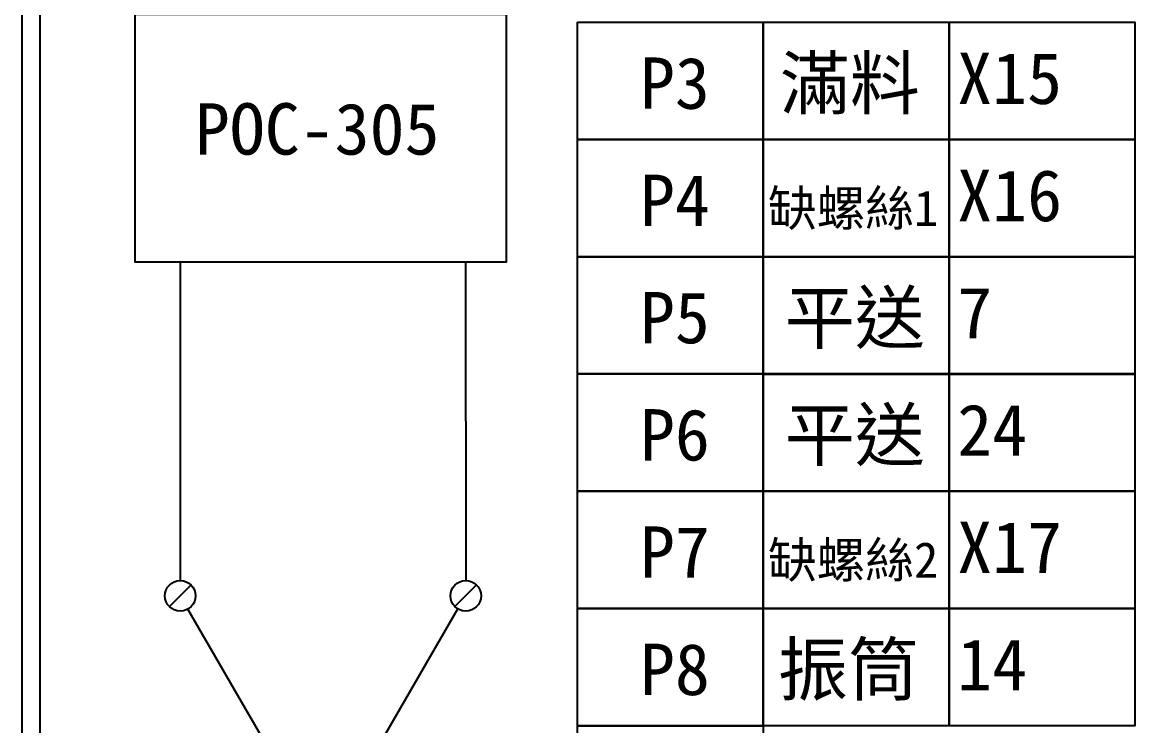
# Model space of a CAD drawing. Extents: x 10 to 297, y 3 to 207.
# Drawn here: x 10 to 87.9, y 47.2 to 96.5 of the extents above; entities that cross this region are included whole.
import ezdxf

# ---------------------------------------------------------------- set-up
doc = ezdxf.new("R2010")
doc.units = 0
doc.layers.get('0').update_dxf_attribs({"linetype": 'CONTINUOUS'})
doc.layers.add('圖框層', color=7, linetype='CONTINUOUS')
doc.layers.add('標尺寸層', color=3, linetype='CONTINUOUS')
doc.styles.add('STSL', font='kaiu.ttf')

msp = doc.modelspace()

# ---------------------------------------------------------------- linework, layer by layer
for p, q in [((21.062, 79.652), (21.07, 57.36)), ((41.062, 79.652), (41.07, 57.36)), ((21.828, 57.047), (20.313, 55.532)), ((41.828, 57.047), (40.313, 55.532)), ((27.059, 45.917), (21.606, 55.362)), ((35.059, 45.917), (40.518, 55.372))]:
    msp.add_line(p, q)
for centre in [(21.07, 56.289), (41.07, 56.289)]:
    msp.add_circle(centre, 1.071)
at = {"layer": '圖框層', "color": 7}
for p, q in [((10, 3), (10, 206.969)), ((11.25, 4.25), (11.25, 205.719))]:
    msp.add_line(p, q, dxfattribs=at)
at = {"layer": '標尺寸層', "color": 7}
for points in [[(17.91, 97.029), (43.903, 97.029), (43.903, 79.652), (17.91, 79.652)], [(48.904, 96.452), (61.916, 96.452), (61.916, 88.242), (48.904, 88.242)], [(61.916, 96.451), (74.928, 96.451), (74.928, 88.242), (61.916, 88.242)], [(74.928, 96.451), (87.94, 96.451), (87.94, 88.242), (74.928, 88.242)], [(48.904, 88.242), (61.916, 88.242), (61.916, 80.032), (48.904, 80.032)], [(61.916, 88.241), (74.928, 88.241), (74.928, 80.032), (61.916, 80.032)], [(74.928, 88.241), (87.94, 88.241), (87.94, 80.032), (74.928, 80.032)], [(48.904, 80.032), (61.916, 80.032), (61.916, 71.822), (48.904, 71.822)], [(61.916, 80.031), (74.928, 80.031), (74.928, 71.822), (61.916, 71.822)], [(74.928, 80.031), (87.94, 80.031), (87.94, 71.822), (74.928, 71.822)], [(48.904, 71.822), (61.916, 71.822), (61.916, 63.612), (48.904, 63.612)], [(61.916, 71.821), (74.928, 71.821), (74.928, 63.612), (61.916, 63.612)], [(74.928, 71.821), (87.94, 71.821), (87.94, 63.612), (74.928, 63.612)], [(48.904, 63.612), (61.916, 63.612), (61.916, 55.402), (48.904, 55.402)], [(61.916, 63.611), (74.928, 63.611), (74.928, 55.402), (61.916, 55.402)], [(74.928, 63.611), (87.94, 63.611), (87.94, 55.402), (74.928, 55.402)], [(48.904, 55.402), (61.916, 55.402), (61.916, 47.192), (48.904, 47.192)], [(61.916, 55.401), (74.928, 55.401), (74.928, 47.192), (61.916, 47.192)], [(74.928, 55.401), (87.94, 55.401), (87.94, 47.192), (74.928, 47.192)], [(48.904, 47.192), (61.916, 47.192), (61.916, 38.982), (48.904, 38.982)]]:
    msp.add_lwpolyline(points, close=True, dxfattribs=at)

# ---------------------------------------------------------------- texts
at = {"layer": '圖框層', "color": 4, "style": 'STSL'}
for s, height, p in [('滿料', 3.6, (63.066, 90.39)), ('X15', 3.6, (75.502, 90.73)), ('P3', 3.6, (53.274, 90.39)), ('POC-305', 3.6, (22.09, 87.182)), ('P4', 3.6, (53.274, 82.181)), ('X16', 3.6, (75.502, 82.521)), ('缺螺絲1', 2.5, (62.243, 82.18)), ('平送', 3.6, (63.414, 73.97)), ('P5', 3.6, (53.274, 73.971)), ('7', 3.6, (75.502, 74.31)), ('平送', 3.6, (63.414, 65.76)), ('24', 3.6, (75.502, 66.1)), ('P6', 3.6, (53.274, 65.761)), ('P7', 3.6, (53.274, 57.551)), ('X17', 3.6, (75.502, 57.89)), ('缺螺絲2', 2.5, (62.243, 57.55)), ('振筒', 3.6, (62.943, 49.34)), ('14', 3.6, (75.502, 49.68)), ('P8', 3.6, (53.274, 49.34))]:
    msp.add_text(s, height=height, dxfattribs=at).set_placement(p)

doc.saveas('drawing.dxf')
